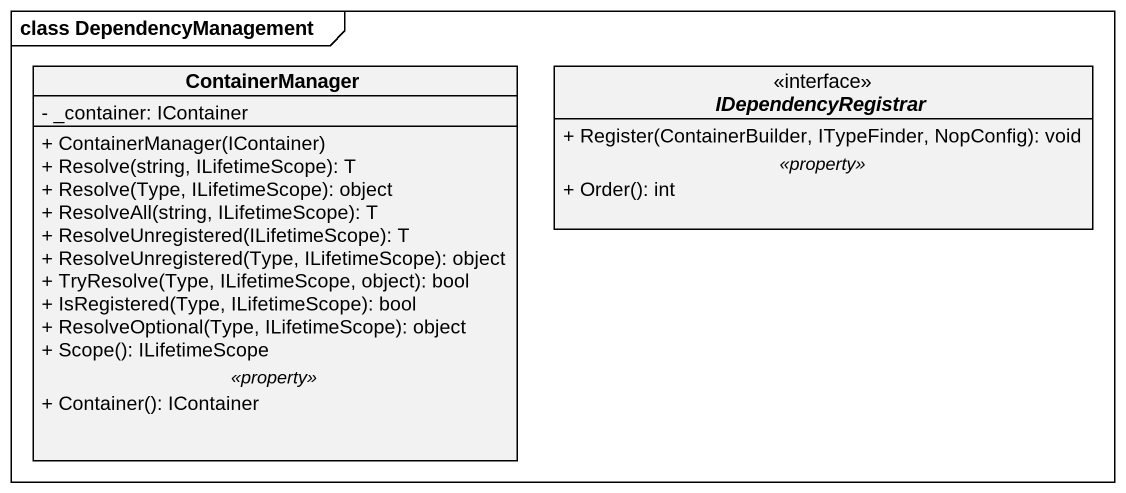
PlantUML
@startuml
mainframe class DependencyManagement
hide circle
hide empty members
skinparam classAttributeIconSize 0
class ContainerManager {
  - _container: IContainer
  --
  + ContainerManager(IContainer)
  + Resolve(string, ILifetimeScope): T
  + Resolve(Type, ILifetimeScope): object
  + ResolveAll(string, ILifetimeScope): T
  + ResolveUnregistered(ILifetimeScope): T
  + ResolveUnregistered(Type, ILifetimeScope): object
  + TryResolve(Type, ILifetimeScope, object): bool
  + IsRegistered(Type, ILifetimeScope): bool
  + ResolveOptional(Type, ILifetimeScope): object
  + Scope(): ILifetimeScope
  .. <<property>> ..
  + Container(): IContainer
}
interface IDependencyRegistrar {
  + Register(ContainerBuilder, ITypeFinder, NopConfig): void
  .. <<property>> ..
  + Order(): int
}
@enduml
